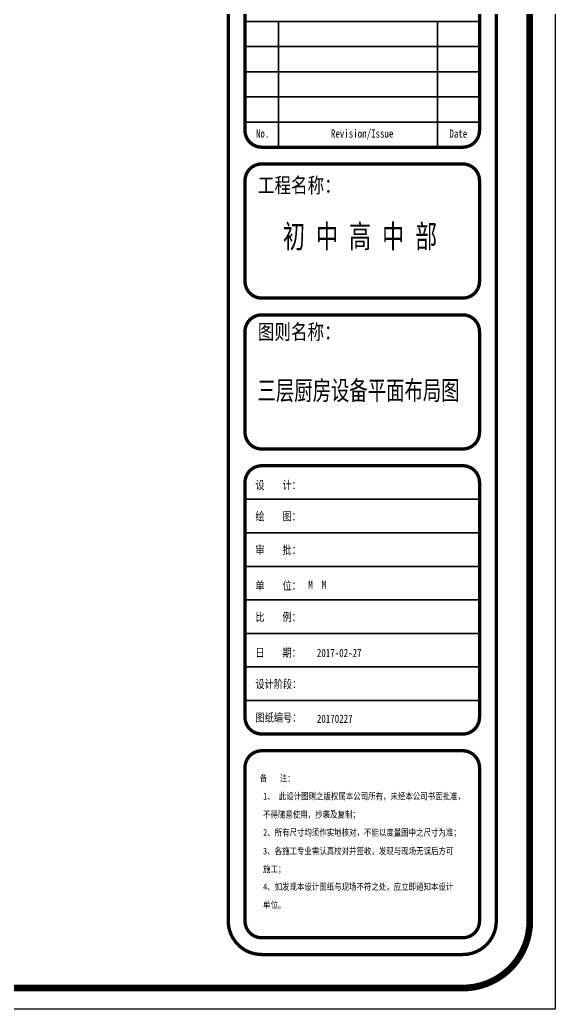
# Model space of a CAD drawing. Extents: x 1159254 to 1730927, y -477824 to -383968.
# Drawn here: x 1699640 to 1730927, y -477824 to -420061 of the extents above; entities that cross this region are included whole.
import ezdxf
from ezdxf.enums import TextEntityAlignment as Align

# ---------------------------------------------------------------- set-up
doc = ezdxf.new("R2010")
doc.units = 0
doc.header["$LTSCALE"] = 1000
doc.layers.add('000外框', color=7, linetype='Continuous')
doc.layers.add('外框', color=7, linetype='Continuous')
doc.styles.add('宋体平面', font='', dxfattribs={"width": 0.8})
doc.styles.add('黑体', font='simhei.ttf', dxfattribs={"width": 0.7})
doc.styles.get('宋体平面').set_extended_font_data('SimSun')

msp = doc.modelspace()

# ---------------------------------------------------------------- linework, layer by layer
at = {"layer": '外框', "lineweight": -2}
for p, q in [((1730926.6, -383967.5), (1730926.6, -477824.5)), ((1730926.6, -477824.5), (1596989.2, -477824.5))]:
    msp.add_line(p, q, dxfattribs=at)
for points, const_width in [([(1602192.9, -476589.1), (1725523.9, -476589.1, 0.4142136), (1729439.2, -472673.8), (1729439.2, -389151, 0.4142136), (1725523.9, -385235.8), (1602192.9, -385235.8, 0.4142136), (1598277.6, -389151), (1598277.6, -472673.8, 0.4142136)], 391.5), ([(1713778.1, -474631.5), (1725523.9, -474631.5, 0.4142136), (1727481.5, -472673.8), (1727481.5, -389151, 0.4142136), (1725523.9, -387193.4), (1713778.1, -387193.4, 0.4142136), (1711820.4, -389151), (1711820.4, -472673.8, 0.4142136)], 195.8), ([(1713778.1, -427499.3), (1725523.9, -427499.3, 0.4142136), (1726502.7, -426520.4), (1726502.7, -410725.5, 0.4142136), (1725523.9, -409746.7), (1713778.1, -409746.7, 0.4142136), (1712799.3, -410725.5), (1712799.3, -426520.4, 0.4142136)], 195.8), ([(1713778.1, -436308.6), (1725523.9, -436308.6, 0.4142136), (1726502.7, -435329.8), (1726502.7, -429456.9, 0.4142136), (1725523.9, -428478.1), (1713778.1, -428478.1, 0.4142136), (1712799.3, -429456.9), (1712799.3, -435329.8, 0.4142136)], 195.8), ([(1713778.1, -445118), (1725523.9, -445118, 0.4142136), (1726502.7, -444139.2), (1726502.7, -438266.2, 0.4142136), (1725523.9, -437287.4), (1713778.1, -437287.4, 0.4142136), (1712799.3, -438266.2), (1712799.3, -444139.2, 0.4142136)], 195.8), ([(1713778.1, -461757.9), (1725523.9, -461757.9, 0.4142136), (1726502.7, -460779), (1726502.7, -447075.6, 0.4142136), (1725523.9, -446096.8), (1713778.1, -446096.8, 0.4142136), (1712799.3, -447075.6), (1712799.3, -460779, 0.4142136)], 195.8), ([(1713778.1, -473652.7), (1725523.9, -473652.7, 0.4142136), (1726502.7, -472673.8), (1726502.7, -463715.5, 0.4142136), (1725523.9, -462736.7), (1713778.1, -462736.7, 0.4142136), (1712799.3, -463715.5), (1712799.3, -472673.8, 0.4142136)], 195.8)]:
    msp.add_lwpolyline(points, format="xyb", close=True, dxfattribs=dict(at, const_width=const_width))
at = {"layer": '外框', "lineweight": -2, "const_width": 97.9}
for points in [[(1712799.3, -420158.1), (1726502.7, -420158.1)], [(1714756.9, -427499.3), (1714756.9, -420158.1)], [(1724055.7, -427499.3), (1724055.7, -420158.1)], [(1712799.3, -421626.3), (1726502.7, -421626.3)], [(1712799.3, -423094.6), (1726502.7, -423094.6)], [(1712799.3, -424562.8), (1726502.7, -424562.8)], [(1712799.3, -426031), (1726502.7, -426031)], [(1712799.3, -448054.4), (1726502.7, -448054.4)], [(1712799.3, -450012.1), (1726502.7, -450012.1)], [(1712799.3, -451969.7), (1726502.7, -451969.7)], [(1712799.3, -453927.3), (1726502.7, -453927.3)], [(1712799.3, -455885), (1726502.7, -455885)], [(1712799.3, -457842.6), (1726502.7, -457842.6)], [(1712799.3, -459800.2), (1726502.7, -459800.2)]]:
    msp.add_lwpolyline(points, dxfattribs=at)

# ---------------------------------------------------------------- texts
at = {"layer": '000外框', "width": 14061.479, "attachment_point": 1, "style": '黑体'}
for s, insert, char_height in [('初 中 高 中 部', (1715016.8, -432030.9), 1349.1), ('三层厨房设备平面布局图', (1713531, -441135.5), 1124.25)]:
    msp.add_mtext(s, dxfattribs=dict(at, insert=insert, char_height=char_height))
at = {"layer": '外框', "lineweight": -2, "style": '宋体平面', "width": 0.8}
for s, height, p in [('No.', 479.43, (1713831.3, -426702.9)), ('Revision/Issue', 479.433, (1719644.3, -426702.9)), ('Date', 479.43, (1725264.7, -426702.9))]:
    msp.add_text(s, height=height, dxfattribs=at).set_placement(p, align=Align.MIDDLE_CENTER)
at = {"layer": '外框', "style": '宋体平面', "width": 0.8}
for s, p in [('工程名称：', (1713554.4, -430163.2)), ('图则名称：', (1713548.4, -438721.9))]:
    msp.add_text(s, height=886.88, dxfattribs=at).set_placement(p)
at = {"layer": '外框', "lineweight": -2, "style": '宋体平面', "width": 0.8}
for s, height, p in [('设    计：', 479.43, (1713407.7, -447462.3)), ('绘    图：', 479.43, (1713407.7, -449294.1)), ('审    批：', 479.43, (1713407.7, -451251.7)), ('单    位：', 479.43, (1713407.7, -453335.2)), ('M  M', 479.43, (1716495.4, -453287.4)), ('比    例：', 479.43, (1713407.7, -455167)), ('日    期：', 479.43, (1713407.7, -457250.5)), ('2017-02-27', 479.43, (1716998.8, -457263.7)), ('设计阶段：', 479.43, (1713407.7, -459082.3)), ('图纸编号：', 479.43, (1713407.7, -461039.9)), ('20170227', 479.43, (1716998.8, -461107.3)), ('备   注：', 388.34, (1713665.6, -464542.1)), ('1、 此设计图则之版权属本公司所有，未经本公司书面批准，', 388.341, (1713854.6, -465584.5)), ('不得随意使用，抄袭及复制；', 388.341, (1713854.6, -466650.1)), ('2、所有尺寸均须作实地核对，不能以度量图中之尺寸为准；', 388.341, (1713854.6, -467701.7)), ('3、各施工专业需认真校对并签收，发现与现场无误后方可', 388.341, (1713854.6, -468783.4)), ('施工；', 388.34, (1713854.6, -469835.5)), ('4、如发现本设计图纸与现场不符之处，应立即通知本设计', 388.341, (1713854.6, -470867)), ('单位。', 388.34, (1713854.6, -471919.1))]:
    msp.add_text(s, height=height, dxfattribs=at).set_placement(p)

doc.saveas('drawing.dxf')
